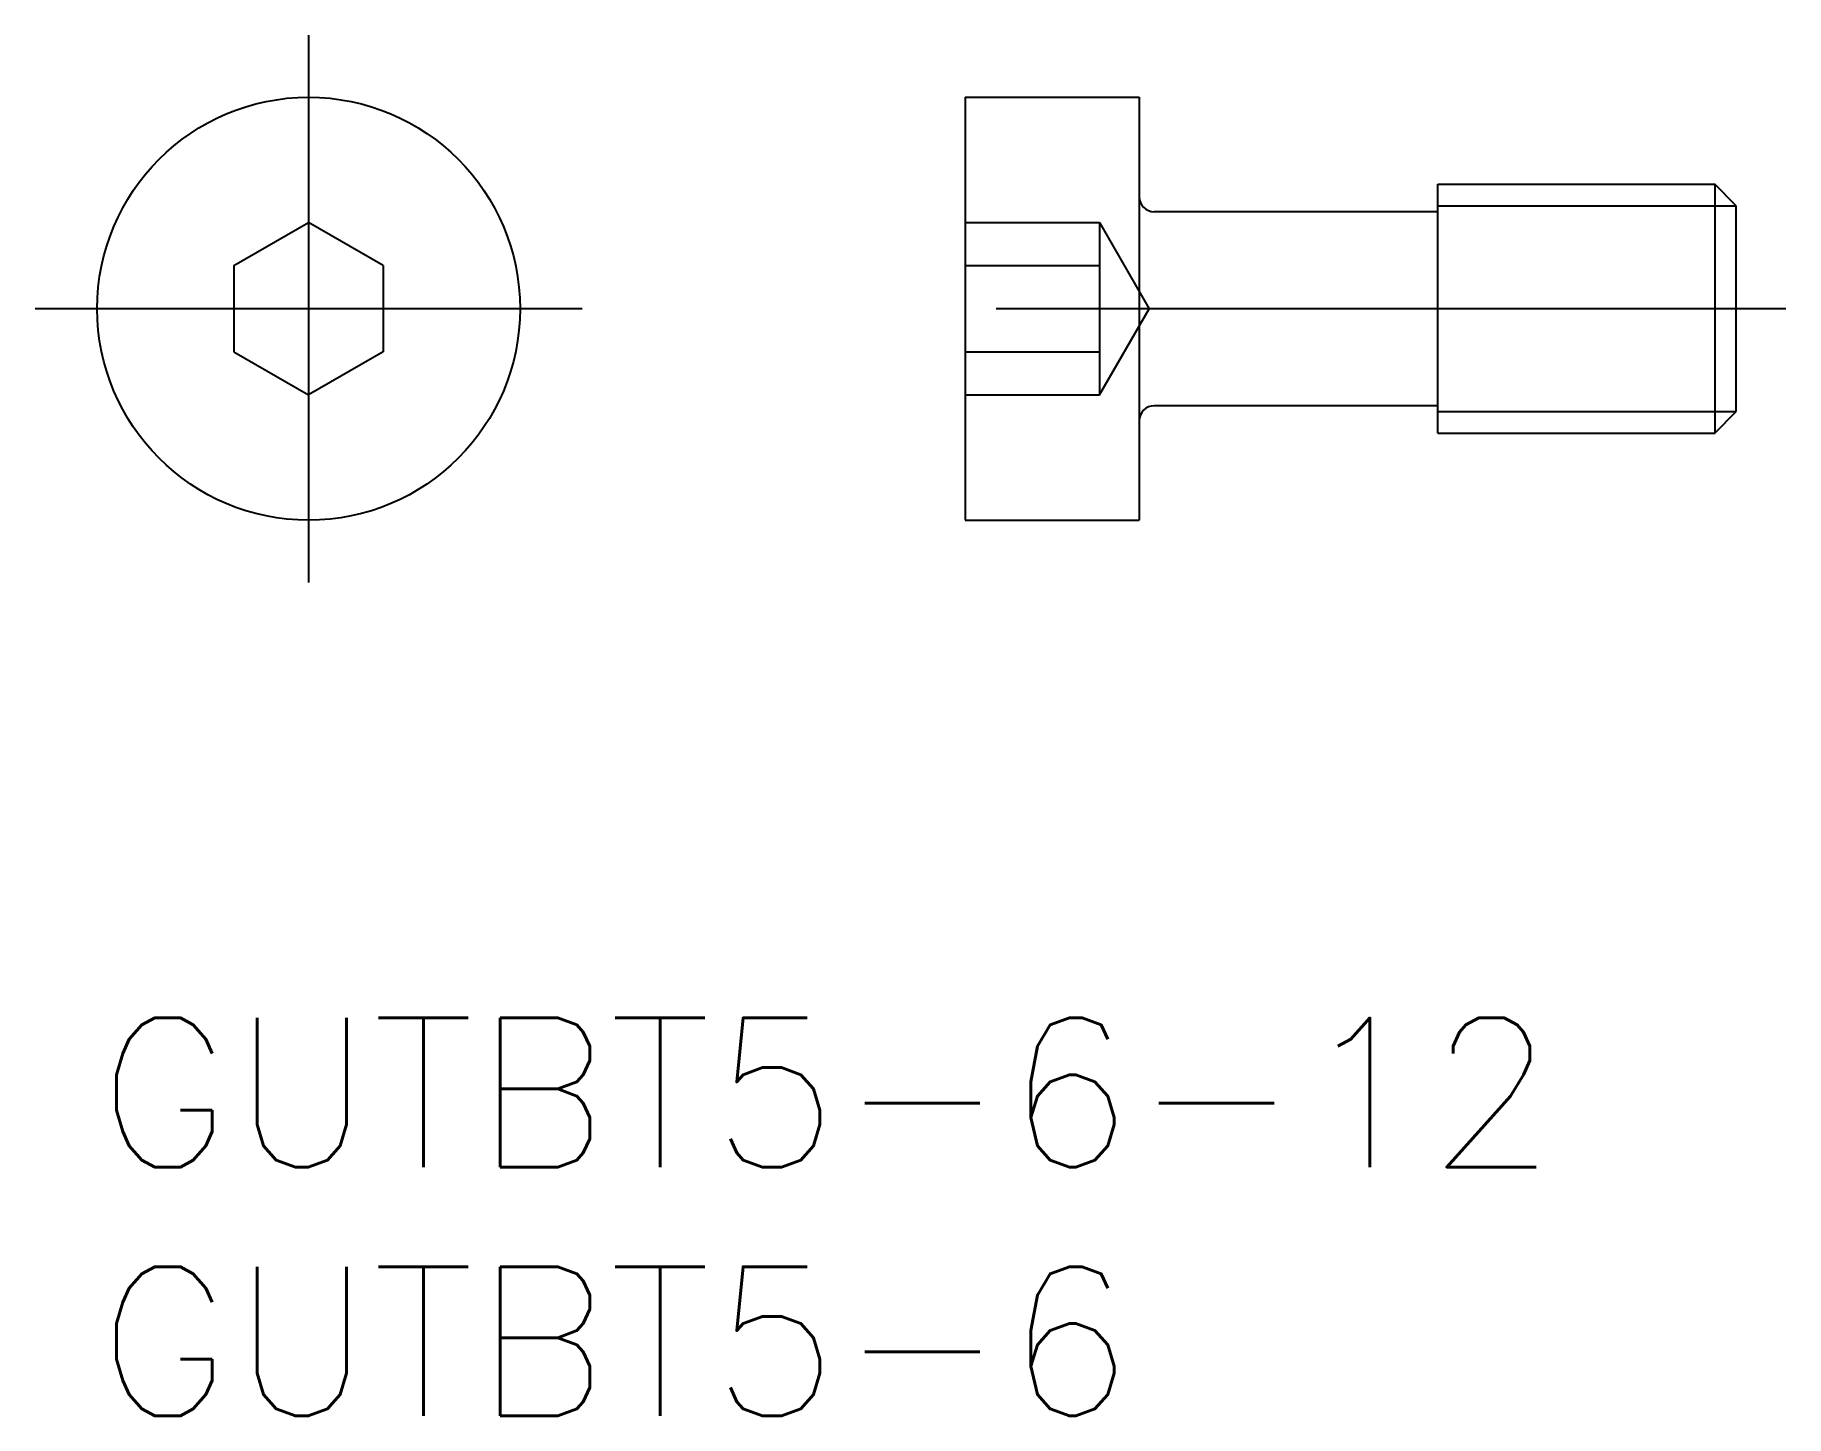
# Model space of a CAD drawing. Extents: x -1.2 to 33.9, y -8 to 19.8.
import ezdxf

# ---------------------------------------------------------------- set-up
doc = ezdxf.new("R2010")
doc.units = 0
doc.header["$LTSCALE"] = 0.5
doc.linetypes.add('CENTER', pattern=[50.8, 31.75, -6.35, 6.35, -6.35])
doc.linetypes.add('DASHED', pattern=[19.05, 12.7, -6.35])
for name, color, linetype in [('MSM_CENTER', 1, 'CENTER'), ('MSM_CONTINUOUS', 7, 'CONTINUOUS'), ('MSM_DASHED', 4, 'DASHED'), ('MSM_NARROW', 5, 'CONTINUOUS'), ('MSM_PART_NUMBER', 7, 'CONTINUOUS')]:
    doc.layers.add(name, color=color, linetype=linetype)
doc.styles.get("Standard").update_dxf_attribs({"font": 'txt.shx', "height": 3, "bigfont": 'bigfont.shx'})

# ---------------------------------------------------------------- blocks, each defined once
blk = doc.blocks.new('*U2')
at = {"layer": 'MSM_PART_NUMBER'}
blk.add_text('GUTBT5-6-12', height=3, dxfattribs=at).set_placement((0, -3))
blk = doc.blocks.new('*U3')
at = {"layer": 'MSM_PART_NUMBER'}
blk.add_text('GUTBT5-6', height=3, dxfattribs=at).set_placement((0, -8))

msp = doc.modelspace()

# ---------------------------------------------------------------- linework, layer by layer
at = {"layer": 'MSM_CENTER'}
for p, q in [((4.25, 19.75), (4.25, 8.75)), ((9.75, 14.25), (-1.25, 14.25)), ((33.949, 14.25), (16.449, 14.25))]:
    msp.add_line(p, q, dxfattribs=at)
at = {"layer": 'MSM_CONTINUOUS'}
for p, q in [((17.449, 18.5), (20.949, 18.5)), ((17.449, 18.5), (17.449, 10)), ((20.949, 18.5), (20.949, 10)), ((26.949, 11.75), (26.949, 16.75)), ((26.949, 16.75), (32.516, 16.75)), ((32.949, 16.317), (32.516, 16.75)), ((32.516, 16.75), (32.516, 11.75)), ((26.949, 16.2), (21.249, 16.2)), ((32.949, 12.183), (32.949, 16.317)), ((2.75, 15.116), (4.25, 15.982)), ((5.75, 15.116), (4.25, 15.982)), ((2.75, 15.116), (2.75, 13.384)), ((5.75, 15.116), (5.75, 13.384)), ((2.75, 13.384), (4.25, 12.518)), ((5.75, 13.384), (4.25, 12.518)), ((26.949, 12.3), (21.249, 12.3)), ((32.516, 11.75), (32.949, 12.183)), ((26.949, 11.75), (32.516, 11.75)), ((17.449, 10), (20.949, 10))]:
    msp.add_line(p, q, dxfattribs=at)
msp.add_circle((4.25, 14.25), 4.25, dxfattribs=at)
for centre, start, end in [((21.249, 16.5), 180, 270), ((21.249, 12), 90, 180)]:
    msp.add_arc(centre, 0.3, start, end, dxfattribs=at)
at = {"layer": 'MSM_DASHED'}
for p, q in [((17.449, 15.982), (20.149, 15.982)), ((20.149, 15.982), (20.149, 12.518)), ((20.149, 15.982), (21.149, 14.25)), ((17.449, 15.116), (20.149, 15.116)), ((20.149, 12.518), (21.149, 14.25)), ((17.449, 13.384), (20.149, 13.384)), ((17.449, 12.518), (20.149, 12.518))]:
    msp.add_line(p, q, dxfattribs=at)
at = {"layer": 'MSM_NARROW'}
for p, q in [((26.949, 16.317), (32.949, 16.317)), ((26.949, 12.183), (32.949, 12.183))]:
    msp.add_line(p, q, dxfattribs=at)

# ---------------------------------------------------------------- block references
at = {"layer": 'MSM_CONTINUOUS'}
for name in ['*U2', '*U3']:
    msp.add_blockref(name, (0, 0), dxfattribs=at)

doc.saveas('drawing.dxf')
